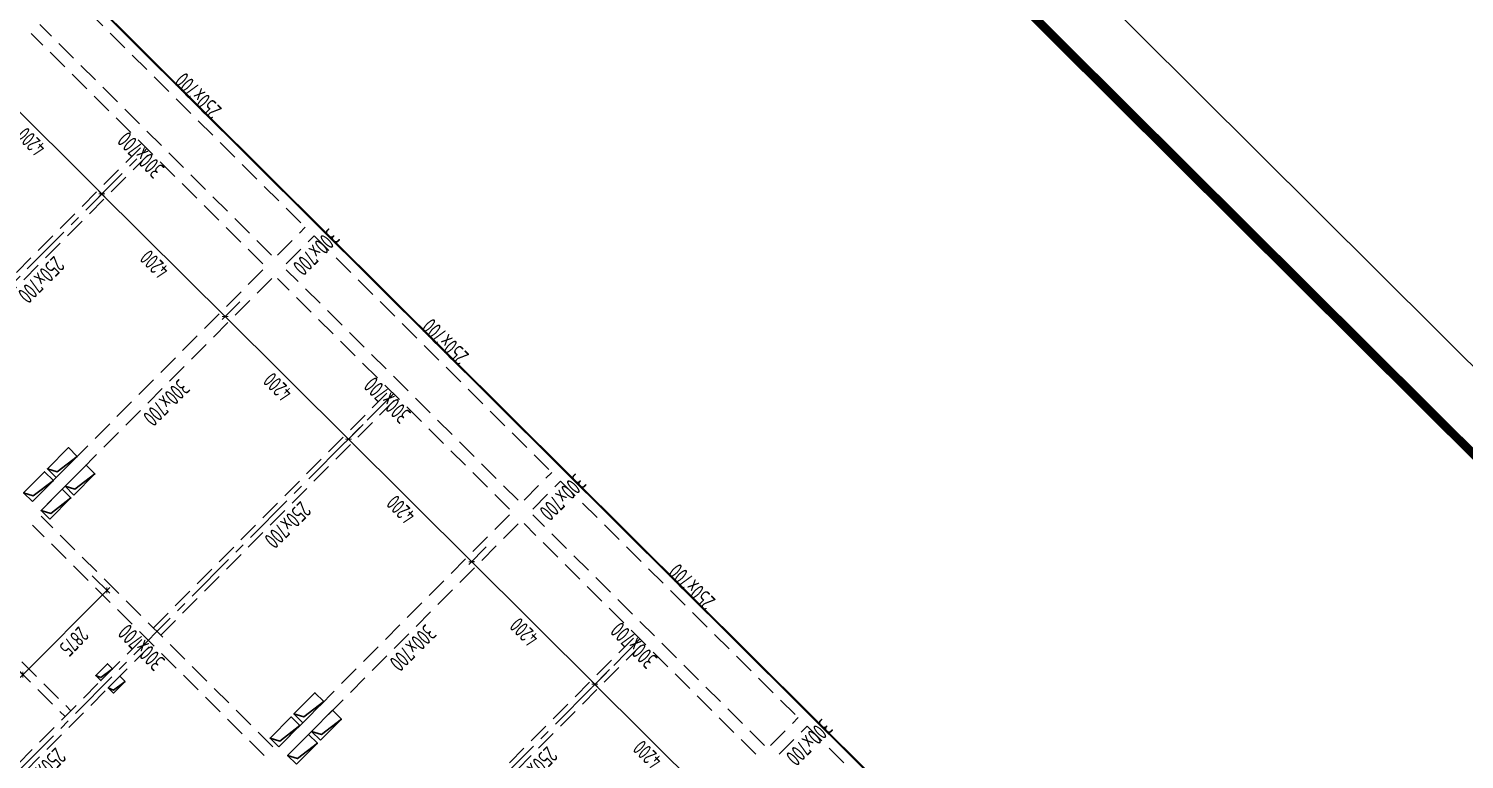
# Model space of a CAD drawing. Extents: x 517450926 to 520131079, y 3499134486 to 3500888201.
# Drawn here: x 518546569 to 518581254, y 3500301416 to 3500319067 of the extents above; entities that cross this region are included whole.
import ezdxf
from ezdxf.enums import TextEntityAlignment as Align

# ---------------------------------------------------------------- set-up
doc = ezdxf.new("R2010")
doc.units = 0
doc.header["$LTSCALE"] = 1000
doc.header["$MEASUREMENT"] = 0
doc.linetypes.add('CENTER', pattern=[2, 1.25, -0.25, 0.25, -0.25])
doc.linetypes.add('DASHED', pattern=[0.75, 0.5, -0.25])
doc.layers.get('0').update_dxf_attribs({"linetype": 'CONTINUOUS'})
doc.layers.get('Defpoints').update_dxf_attribs({"color": 2, "linetype": 'CONTINUOUS'})
for name, color, linetype in [('C-SHET-SHET', 144, 'CONTINUOUS'), ('S_AXIS', 8, 'CENTER'), ('S_AXIS_DIMS', 3, 'CONTINUOUS'), ('S_BEAM', 4, 'DASHED'), ('S_BEAM_SECD_TEXT_HORZ', 9, 'CONTINUOUS'), ('S_BEAM_TEXT_HORZ', 7, 'CONTINUOUS'), ('S_BEAM_TEXT_VERT', 41, 'CONTINUOUS'), ('S_FLOR_ENHN', 91, 'DASHED'), ('S_HOLE', 201, 'CONTINUOUS')]:
    doc.layers.add(name, color=color, linetype=linetype)
doc.layers.add('内框', color=8, linetype='CONTINUOUS', plot=False)
doc.styles.get("Standard").update_dxf_attribs({"font": 'Tssdeng.shx', "bigfont": 'Tssdchn.shx'})
doc.styles.add('TH-STYLE3', font='tssdeng.shx', dxfattribs={"width": 0.7, "bigfont": 'tssdchn.shx'})
doc.styles.add('样式 1', font='Tssdeng.shx', dxfattribs={"width": 0.7, "bigfont": 'Tssdchn.shx'})
doc.styles.add('黑体', font='simhei.ttf')
doc.dimstyles.new('TSSD_100_100', dxfattribs={"dimtxt": 375, "dimasz": 100, "dimexe": 100, "dimexo": 0, "dimgap": 125, "dimtad": 1, "dimdec": 1, "dimdsep": 46, "dimtxsty": 'TH-STYLE3', "dimblk": 'ARCHTICK', "dimcen": -100, "dimdle": 100, "dimclrt": 7, "dimadec": 0, "dimazin": 0, "dimtfac": 1, "dimtdec": 1, "dimtix": 1, "dimtmove": 2, "dimatfit": 3, "dimldrblk": 'ARCHTICK', "dimfxl": 0, "dimtolj": 1, "dimtzin": 0, "dimarcsym": 0})

# ---------------------------------------------------------------- blocks, each defined once
blk = doc.blocks.new('THAPE_A1L2_inner')
at = {"layer": '内框'}
blk.add_lwpolyline([(0, 0), (1261, 0), (1261, 594), (0, 594)], close=True, dxfattribs=at)
at = {"layer": '内框', "const_width": 1.4}
blk.add_lwpolyline([(25, 584), (25, 10), (1251, 10), (1251, 584)], close=True, dxfattribs=at)
at = {"layer": '内框', "style": '黑体', "width": 0.8}
blk.add_attdef('内框名称', (58.89, 599.29), '', height=8, dxfattribs=at)
blk = doc.blocks.new('SH_THAPE_A1L2')
blk.add_lwpolyline([(0, 0), (1261, 0), (1261, 594), (0, 594)], close=True)
at = {"const_width": 1.4}
blk.add_lwpolyline([(25, 584), (25, 10), (1251, 10), (1251, 584)], close=True, dxfattribs=at)
blk.add_attdef('作废标记', text='', height=400).set_placement((658, 330.5), align=Align.MIDDLE_CENTER)
blk = doc.blocks.new('_ArchTick')
at = {"color": 0, "const_width": 0.25}
blk.add_lwpolyline([(-0.53, -0.53), (0.53, 0.53)], dxfattribs=at)
blk = doc.blocks.new('*D212')
at = {"layer": 'Defpoints', "color": 0, "transparency": 16777216}
for p in [(518561338, 3500304323), (518560249, 3500303228), (518564246, 3500301291)]:
    blk.add_point(p, dxfattribs=at)
at = {"layer": 'S_AXIS_DIMS', "color": 0, "lineweight": -2, "transparency": 16777216}
for p, q in [((518560602, 3500303583), (518560179, 3500303158)), ((518563298, 3500300196), (518560178, 3500303299)), ((518563580, 3500300621), (518563157, 3500300196))]:
    blk.add_line(p, q, dxfattribs=at)
at = {"layer": 'S_AXIS_DIMS', "color": 0, "lineweight": -2, "transparency": 16777216, "xscale": 100, "yscale": 100, "zscale": 100}
for p, rotation in [((518560249, 3500303228), 135.1572922653654), ((518563227, 3500300267), 315.1572922653654)]:
    blk.add_blockref('_ArchTick', p, dxfattribs=dict(at, rotation=rotation))
at = {"layer": 'S_AXIS_DIMS', "color": 7, "transparency": 16777216, "insert": (518561518, 3500301526), "char_height": 375, "attachment_point": 5, "rotation": 135.1573, "style": 'TH-STYLE3'}
blk.add_mtext('\\A1;4200', dxfattribs=at)
blk = doc.blocks.new('*D213')
at = {"layer": 'Defpoints', "color": 0, "transparency": 16777216}
for p in [(518558290, 3500307214), (518557271, 3500306190), (518561338, 3500304323)]:
    blk.add_point(p, dxfattribs=at)
at = {"layer": 'S_AXIS_DIMS', "color": 0, "lineweight": -2, "transparency": 16777216}
for p, q in [((518557624, 3500306545), (518557201, 3500306119)), ((518560320, 3500303158), (518557200, 3500306261)), ((518560602, 3500303583), (518560179, 3500303158))]:
    blk.add_line(p, q, dxfattribs=at)
at = {"layer": 'S_AXIS_DIMS', "color": 0, "lineweight": -2, "transparency": 16777216, "xscale": 100, "yscale": 100, "zscale": 100}
for p, rotation in [((518557271, 3500306190), 135.1572922653654), ((518560249, 3500303228), 315.1572922653654)]:
    blk.add_blockref('_ArchTick', p, dxfattribs=dict(at, rotation=rotation))
at = {"layer": 'S_AXIS_DIMS', "color": 7, "transparency": 16777216, "insert": (518558540, 3500304488), "char_height": 375, "attachment_point": 5, "rotation": 135.1573, "style": 'TH-STYLE3'}
blk.add_mtext('\\A1;4200', dxfattribs=at)
blk = doc.blocks.new('*D214')
at = {"layer": 'Defpoints', "color": 0, "transparency": 16777216}
for p in [(518555382, 3500310247), (518554293, 3500309152), (518558290, 3500307214)]:
    blk.add_point(p, dxfattribs=at)
at = {"layer": 'S_AXIS_DIMS', "color": 0, "lineweight": -2, "transparency": 16777216}
for p, q in [((518557342, 3500306120), (518554222, 3500309222)), ((518554646, 3500309506), (518554223, 3500309081)), ((518557624, 3500306545), (518557201, 3500306119))]:
    blk.add_line(p, q, dxfattribs=at)
at = {"layer": 'S_AXIS_DIMS', "color": 0, "lineweight": -2, "transparency": 16777216, "xscale": 100, "yscale": 100, "zscale": 100}
for p, rotation in [((518554293, 3500309152), 135.1572922653654), ((518557271, 3500306190), 315.1572922653654)]:
    blk.add_blockref('_ArchTick', p, dxfattribs=dict(at, rotation=rotation))
at = {"layer": 'S_AXIS_DIMS', "color": 7, "transparency": 16777216, "insert": (518555562, 3500307449), "char_height": 375, "attachment_point": 5, "rotation": 135.1573, "style": 'TH-STYLE3'}
blk.add_mtext('\\A1;4200', dxfattribs=at)
blk = doc.blocks.new('*D215')
at = {"layer": 'Defpoints', "color": 0, "transparency": 16777216}
for p in [(518552334, 3500313137), (518551315, 3500312113), (518555382, 3500310247)]:
    blk.add_point(p, dxfattribs=at)
at = {"layer": 'S_AXIS_DIMS', "color": 0, "lineweight": -2, "transparency": 16777216}
for p, q in [((518551668, 3500312468), (518551245, 3500312043)), ((518554364, 3500309081), (518551244, 3500312184)), ((518554646, 3500309506), (518554223, 3500309081))]:
    blk.add_line(p, q, dxfattribs=at)
at = {"layer": 'S_AXIS_DIMS', "color": 0, "lineweight": -2, "transparency": 16777216, "xscale": 100, "yscale": 100, "zscale": 100}
for p, rotation in [((518551315, 3500312113), 135.1572922653654), ((518554293, 3500309152), 315.1572922653654)]:
    blk.add_blockref('_ArchTick', p, dxfattribs=dict(at, rotation=rotation))
at = {"layer": 'S_AXIS_DIMS', "color": 7, "transparency": 16777216, "insert": (518552584, 3500310411), "char_height": 375, "attachment_point": 5, "rotation": 135.1573, "style": 'TH-STYLE3'}
blk.add_mtext('\\A1;4200', dxfattribs=at)
blk = doc.blocks.new('*D216')
at = {"layer": 'Defpoints', "color": 0, "transparency": 16777216}
for p in [(518549426, 3500316170), (518548337, 3500315075), (518552334, 3500313137)]:
    blk.add_point(p, dxfattribs=at)
at = {"layer": 'S_AXIS_DIMS', "color": 0, "lineweight": -2, "transparency": 16777216}
for p, q in [((518551386, 3500312043), (518548266, 3500315146)), ((518548690, 3500315430), (518548267, 3500315004)), ((518551668, 3500312468), (518551245, 3500312043))]:
    blk.add_line(p, q, dxfattribs=at)
at = {"layer": 'S_AXIS_DIMS', "color": 0, "lineweight": -2, "transparency": 16777216, "xscale": 100, "yscale": 100, "zscale": 100}
for p, rotation in [((518548337, 3500315075), 135.1572922653654), ((518551315, 3500312113), 315.1572922653654)]:
    blk.add_blockref('_ArchTick', p, dxfattribs=dict(at, rotation=rotation))
at = {"layer": 'S_AXIS_DIMS', "color": 7, "transparency": 16777216, "insert": (518549606, 3500313373), "char_height": 375, "attachment_point": 5, "rotation": 135.1573, "style": 'TH-STYLE3'}
blk.add_mtext('\\A1;4200', dxfattribs=at)
blk = doc.blocks.new('*D217')
at = {"layer": 'Defpoints', "color": 0, "transparency": 16777216}
for p in [(518546378, 3500319061), (518545359, 3500318037), (518549426, 3500316170)]:
    blk.add_point(p, dxfattribs=at)
at = {"layer": 'S_AXIS_DIMS', "color": 0, "lineweight": -2, "transparency": 16777216}
for p, q in [((518545712, 3500318391), (518545289, 3500317966)), ((518548408, 3500315005), (518545288, 3500318107)), ((518548690, 3500315430), (518548267, 3500315004))]:
    blk.add_line(p, q, dxfattribs=at)
at = {"layer": 'S_AXIS_DIMS', "color": 0, "lineweight": -2, "transparency": 16777216, "xscale": 100, "yscale": 100, "zscale": 100}
for p, rotation in [((518545359, 3500318037), 135.1572922653654), ((518548337, 3500315075), 315.1572922653654)]:
    blk.add_blockref('_ArchTick', p, dxfattribs=dict(at, rotation=rotation))
at = {"layer": 'S_AXIS_DIMS', "color": 7, "transparency": 16777216, "insert": (518546628, 3500316334), "char_height": 375, "attachment_point": 5, "rotation": 135.1573, "style": 'TH-STYLE3'}
blk.add_mtext('\\A1;4200', dxfattribs=at)
blk = doc.blocks.new('*D295')
at = {"layer": 'Defpoints', "color": 0, "transparency": 16777216}
for p in [(518547720, 3500306231), (518548457, 3500305498), (518545694, 3500304192)]:
    blk.add_point(p, dxfattribs=at)
at = {"layer": 'S_AXIS_DIMS', "color": 0, "lineweight": -2, "transparency": 16777216}
for p, q in [((518548102, 3500305851), (518548528, 3500305428)), ((518546359, 3500303389), (518548528, 3500305569)), ((518546075, 3500303812), (518546501, 3500303389))]:
    blk.add_line(p, q, dxfattribs=at)
at = {"layer": 'S_AXIS_DIMS', "color": 0, "lineweight": -2, "transparency": 16777216, "xscale": 100, "yscale": 100, "zscale": 100}
for p, rotation in [((518548457, 3500305498), 45.15729226595136), ((518546430, 3500303460), 225.1572922659514)]:
    blk.add_blockref('_ArchTick', p, dxfattribs=dict(at, rotation=rotation))
at = {"layer": 'S_AXIS_DIMS', "color": 7, "transparency": 16777216, "insert": (518547665, 3500304259), "char_height": 375, "attachment_point": 5, "rotation": 225.1573, "style": 'TH-STYLE3'}
blk.add_mtext('\\A1;2875', dxfattribs=at)

msp = doc.modelspace()

# ---------------------------------------------------------------- linework, layer by layer
at = {"layer": 'S_AXIS'}
for p, q in [((518543714.3009, 3500310426.6323), (518549426.1206, 3500316169.8993)), ((518539233.8702, 3500294009.3931), (518555382.1012, 3500310246.5308)), ((518545189.8509, 3500288086.0246), (518561338.0818, 3500304323.1622))]:
    msp.add_line(p, q, dxfattribs=at)
at = {"layer": 'S_BEAM'}
for p, q in [((518547471.0047, 3500320018.2785), (518553249.724, 3500314271.2007)), ((518552226.8495, 3500313384.5058), (518546625.3916, 3500318955.2929)), ((518552438.3984, 3500313597.2194), (518546836.9405, 3500319168.0065)), ((518543625.6702, 3500310514.7777), (518549337.4899, 3500316258.0447)), ((518543802.9316, 3500310338.4869), (518549514.7512, 3500316081.754)), ((518552579.8192, 3500313597.6076), (518553249.724, 3500314271.2007)), ((518552792.5328, 3500313386.0587), (518553462.4376, 3500314059.6518)), ((518553462.4376, 3500314059.6518), (518559205.7046, 3500308347.8321)), ((518552227.2378, 3500313243.085), (518546656.4507, 3500307641.627)), ((518552439.9514, 3500313031.5361), (518546869.1643, 3500307430.0781)), ((518558182.8302, 3500307461.1372), (518552581.3722, 3500313031.9243)), ((518558394.379, 3500307673.8508), (518552792.9211, 3500313244.6379)), ((518549581.6509, 3500304591.4091), (518555293.4705, 3500310334.6761)), ((518549758.9122, 3500304415.1184), (518555470.7319, 3500310158.3854)), ((518558535.7999, 3500307674.2391), (518559205.7046, 3500308347.8321)), ((518558748.5134, 3500307462.6902), (518559418.4182, 3500308136.2832)), ((518559418.4182, 3500308136.2832), (518565161.6852, 3500302424.4636)), ((518552471.0105, 3500301717.8702), (518546869.5525, 3500307288.6573)), ((518558183.2184, 3500307319.7164), (518552612.4313, 3500301718.2585)), ((518564350.3596, 3500301750.4823), (518558748.9017, 3500307321.2694)), ((518552259.4616, 3500301505.1566), (518546658.0037, 3500307075.9437)), ((518558395.932, 3500307108.1675), (518552825.1449, 3500301506.7096)), ((518564138.8108, 3500301537.7687), (518558537.3528, 3500307108.5558)), ((518544665.5302, 3500305214.3115), (518547448.533, 3500302446.5471)), ((518544806.5628, 3500305356.1206), (518547589.5656, 3500302588.3561)), ((518543658.2823, 3500298635.4285), (518549370.102, 3500304378.6955)), ((518555537.6315, 3500298668.0406), (518561249.4511, 3500304411.3076)), ((518543835.5436, 3500298459.1378), (518549547.3633, 3500304202.4048)), ((518555714.8928, 3500298491.7499), (518561426.7125, 3500304235.0169)), ((518564491.7805, 3500301750.8705), (518565161.6852, 3500302424.4636)), ((518564704.4941, 3500301539.3217), (518565374.3988, 3500302212.9147)), ((518565374.3988, 3500302212.9147), (518571117.6659, 3500296501.095))]:
    msp.add_line(p, q, dxfattribs=at)
at = {"layer": 'S_BEAM', "linetype": 'Continuous'}
msp.add_line((518547647.2954, 3500320195.5398), (518579625.239, 3500288392.692), dxfattribs=at)
at = {"layer": 'S_FLOR_ENHN', "linetype": 'ByBlock', "const_width": 50}
msp.add_lwpolyline([(518561893.4974, 3500269428.8359), (518568451.5126, 3500276022.9573), (518567884.2764, 3500276587.0876), (518579625.239, 3500288392.692), (518547646.9429, 3500320195.1853), (518548140.9095, 3500320691.8715), (518541369.5486, 3500327426.1526), (518523211.3891, 3500309168.0672), (518523955.8867, 3500308427.6461), (518523250.9162, 3500307718.7943), (518532716.6711, 3500298304.8693), (518533351.3177, 3500298943.01), (518551041.9991, 3500281349.1943), (518550477.8671, 3500280781.9598)], close=True, dxfattribs=at)
at = {"layer": 'S_HOLE'}
for points in [[(518547234.5672, 3500308222.9703), (518547021.8708, 3500308434.5021), (518547529.6646, 3500308945.0916), (518547742.361, 3500308733.5598)], [(518547660.171, 3500307800.0406), (518547447.4746, 3500308011.5724), (518547955.2684, 3500308522.1619), (518548167.9648, 3500308310.6301)], [(518546656.4507, 3500307641.627), (518546443.7543, 3500307853.1588), (518546951.5481, 3500308363.7483), (518547164.2445, 3500308152.2165)], [(518547081.7822, 3500307218.4674), (518546869.0858, 3500307429.9992), (518547376.8796, 3500307940.5887), (518547589.576, 3500307729.0569)], [(518548594.4228, 3500303598.7457), (518548470.3399, 3500303722.1492), (518548188.2924, 3500303438.5489), (518548312.3753, 3500303315.1454)], [(518548896.2428, 3500303298.5784), (518548771.6841, 3500303422.455), (518548489.6189, 3500303138.8368), (518548614.1776, 3500303014.9602)], [(518553190.6817, 3500302299.8123), (518552977.9853, 3500302511.3441), (518553485.7791, 3500303021.9336), (518553698.4755, 3500302810.4018)], [(518552612.4096, 3500301718.2804), (518552399.7132, 3500301929.8123), (518552907.507, 3500302440.4018), (518553120.2034, 3500302228.87)], [(518553616.1516, 3500301876.672), (518553403.4552, 3500302088.2038), (518553911.249, 3500302598.7934), (518554123.9454, 3500302387.2616)], [(518553037.7628, 3500301295.0988), (518552825.0664, 3500301506.6306), (518553332.8602, 3500302017.2202), (518553545.5566, 3500301805.6883)]]:
    msp.add_lwpolyline(points, close=True, dxfattribs=at)
for points in [[(518547742.361, 3500308733.5598), (518547257.7898, 3500308361.0484), (518547021.8706, 3500308434.5019)], [(518548167.9648, 3500308310.6301), (518547683.3936, 3500307938.1188), (518547447.4744, 3500308011.5722)], [(518547164.2445, 3500308152.2165), (518546679.6733, 3500307779.7051), (518546443.754, 3500307853.1586)], [(518547589.576, 3500307729.0569), (518547105.0048, 3500307356.5455), (518546869.0855, 3500307429.9989)], [(518548594.4228, 3500303598.7457), (518548312.8122, 3500303390.6739), (518548188.2924, 3500303438.5489)], [(518548896.2628, 3500303298.5938), (518548619.7471, 3500303085.4197), (518548489.6189, 3500303138.8368)], [(518553698.4755, 3500302810.4018), (518553213.9043, 3500302437.8905), (518552977.985, 3500302511.3439)], [(518554123.9454, 3500302387.2616), (518553639.3742, 3500302014.7502), (518553403.455, 3500302088.2036)], [(518553120.2034, 3500302228.87), (518552635.6322, 3500301856.3586), (518552399.713, 3500301929.812)], [(518553545.5566, 3500301805.6883), (518553060.9854, 3500301433.177), (518552825.0662, 3500301506.6304)]]:
    msp.add_lwpolyline(points, dxfattribs=at)

# ---------------------------------------------------------------- block references
at = {"layer": 'C-SHET-SHET', "xscale": 150, "yscale": 150, "zscale": 150, "rotation": 135.1572922948761}
msp.add_blockref('SH_THAPE_A1L2', (518609792.2772, 3500282741.2279), dxfattribs=at)
at = {"layer": '内框', "xscale": 150, "yscale": 150, "zscale": 150, "rotation": 135.1572922948763}
msp.add_blockref('THAPE_A1L2_inner', (518609792.2772, 3500282741.2279), dxfattribs=at)

# ---------------------------------------------------------------- texts
at = {"layer": 'S_BEAM_SECD_TEXT_HORZ', "linetype": 'Continuous', "style": 'TH-STYLE3', "width": 0.7}
for rotation, p in [(135.15728815, (518550797.7192, 3500317584.5023)), (225.15729297, (518546730.981, 3500313138.3759)), (135.15728815, (518556771.4259, 3500311643.5047)), (225.15729297, (518552686.9616, 3500307215.0074)), (135.15728815, (518562727.4065, 3500305720.1361)), (225.15729297, (518546766.9919, 3500301262.4443)), (225.15729297, (518558642.9422, 3500301291.6388))]:
    msp.add_text('250x700', height=400, rotation=rotation, dxfattribs=at).set_placement(p, align=Align.CENTER)
at = {"layer": 'S_BEAM_TEXT_HORZ', "linetype": 'Continuous', "style": '样式 1', "width": 0.7}
for p in [(518549415.2811, 3500316159.0014), (518555371.2617, 3500310235.6328), (518561327.2424, 3500304312.2643), (518549430.2641, 3500304261.9261)]:
    msp.add_text('300x700', height=400, rotation=135.15728815, dxfattribs=at).set_placement(p, align=Align.CENTER)
at = {"layer": 'S_BEAM_TEXT_VERT', "linetype": 'Continuous', "style": '样式 1', "width": 0.7}
for p in [(518553373.3345, 3500313808.1036), (518549753.1623, 3500310167.9998), (518559329.3151, 3500307884.735), (518555709.1429, 3500304244.6313), (518565285.2958, 3500301961.3665)]:
    msp.add_text('300x700', height=400, rotation=225.15729781, dxfattribs=at).set_placement(p, align=Align.CENTER)

# ---------------------------------------------------------------- dimensions: what is measured, and where the dimension line sits
at = {"layer": 'S_AXIS_DIMS'}
for base, p1, p2, angle, picture, middle in [((518545359.4005, 3500318036.8597), (518549426.1206, 3500316169.8993), (518546377.614, 3500319060.6791), 135.15729227, '*D217', (518546628.0323, 3500316334.4409)), ((518548337.3908, 3500315075.1754), (518552333.5946, 3500313137.3105), (518549426.1206, 3500316169.8993), 135.15729227, '*D216', (518549606.0226, 3500313372.7566)), ((518551315.3811, 3500312113.4911), (518555382.1012, 3500310246.5308), (518552333.5946, 3500313137.3105), 135.15729227, '*D215', (518552584.0129, 3500310411.0723)), ((518554293.3715, 3500309151.8068), (518558289.5752, 3500307213.942), (518555382.1012, 3500310246.5308), 135.15729227, '*D214', (518555562.0032, 3500307449.3881)), ((518557271.3618, 3500306190.1226), (518561338.0818, 3500304323.1622), (518558289.5752, 3500307213.942), 135.15729227, '*D213', (518558539.9935, 3500304487.7038)), ((518548456.9995, 3500305498.3503), (518545693.6452, 3500304191.826), (518547720.3505, 3500306230.9659), 225.15729227, '*D295', (518547664.9045, 3500304258.7343)), ((518560249.3521, 3500303228.4383), (518564245.5558, 3500301290.5734), (518561338.0818, 3500304323.1622), 135.15729227, '*D212', (518561517.9838, 3500301526.0195))]:
    dim = msp.add_linear_dim(base=base, p1=p1, p2=p2, angle=angle, dimstyle='TSSD_100_100', dxfattribs=at)
    dim.commit()
    dim.dimension.update_dxf_attribs({"geometry": picture, "text_midpoint": middle})

doc.saveas('drawing.dxf')
